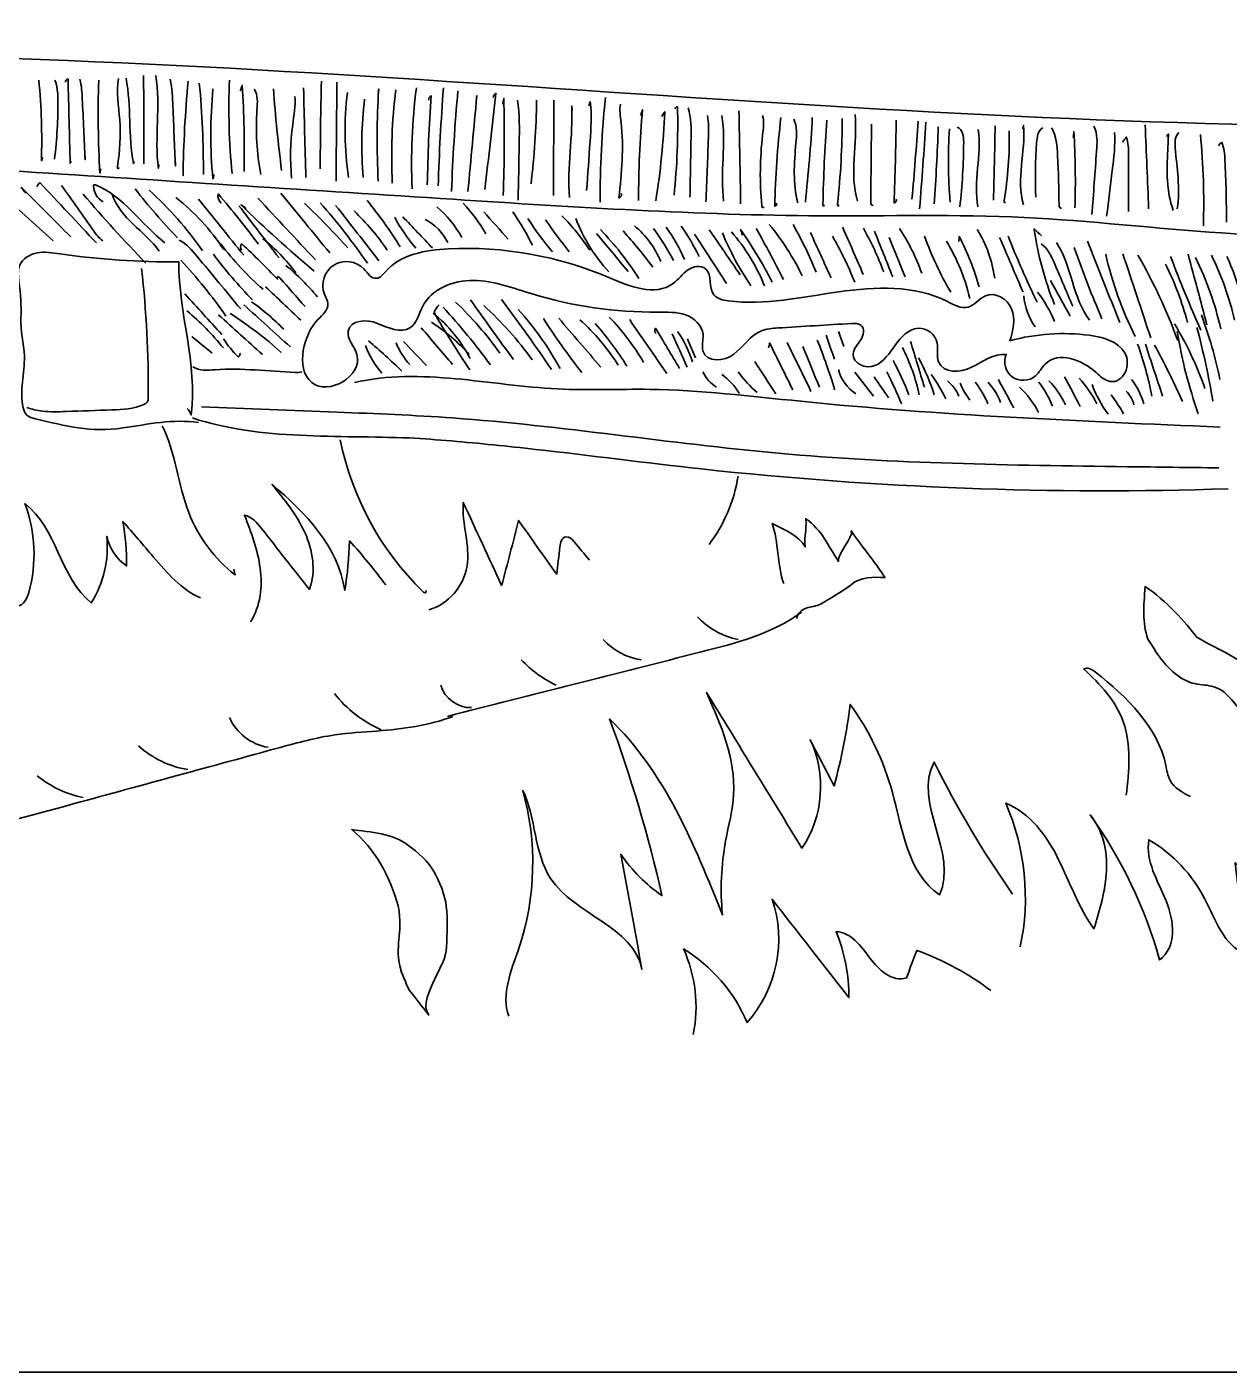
# Model space of a CAD drawing. Extents: x 6 to 143, y -103 to -23.
# Drawn here: x 21.3 to 46.7, y -102.86 to -74.44 of the extents above; entities that cross this region are included whole.
import ezdxf

# ---------------------------------------------------------------- set-up
doc = ezdxf.new("R2010")
doc.units = 0
doc.header["$MEASUREMENT"] = 0
for name, color, linetype, lineweight in [('Delorean', 7, 'Continuous', 0), ('EdgeTop', 7, 'Continuous', 0), ('Flames', 7, 'Continuous', 0)]:
    doc.layers.add(name, color=color, linetype=linetype, lineweight=lineweight)

msp = doc.modelspace()

# ---------------------------------------------------------------- linework, layer by layer
at = {"layer": 'Delorean', "color": 250, "lineweight": 35, "true_color": 0x231f20}
for points, knots in [([(14.744, -72.14), (14.974, -73.084), (15.069, -74.06), (15.025, -75.03), (15.017, -75.202), (15.005, -75.375), (15.027, -75.545), (15.107, -76.17), (15.526, -76.311), (15.959, -76.63), (16.09, -76.727), (16.077, -76.703), (16.173, -76.816), (16.23, -76.883), (16.182, -77.031), (16.26, -77.107), (16.435, -77.281), (16.854, -77.219), (17.081, -77.233), (18.55, -77.328), (20.02, -77.423), (21.49, -77.517), (24.429, -77.707), (27.368, -77.896), (30.307, -78.085), (32.89, -78.251), (35.474, -78.418), (38.062, -78.433), (39.499, -78.441), (40.937, -78.402), (42.372, -78.47), (43.765, -78.536), (45.151, -78.702), (46.542, -78.796), (48.528, -78.931), (50.521, -78.92), (52.511, -78.91), (54.133, -78.901), (55.754, -78.892), (57.376, -78.883)], [0, 0, 0, 0, 1, 1, 1, 2, 2, 2, 3, 3, 3, 4, 4, 4, 5, 5, 5, 6, 6, 6, 7, 7, 7, 8, 8, 8, 9, 9, 9, 10, 10, 10, 11, 11, 11, 12, 12, 12, 13, 13, 13, 13]), ([(15.294, -75.023), (27.513, -74.967), (39.694, -76.702), (51.912, -76.524), (53.812, -76.496), (55.753, -76.427), (57.566, -76.994)], [0, 0, 0, 0, 1, 1, 1, 2, 2, 2, 2]), ([(21.555, -75.571), (21.608, -76.135), (21.626, -76.703), (21.609, -77.269), (21.619, -77.247), (21.629, -77.224), (21.639, -77.202)], [0, 0, 0, 0, 1, 1, 1, 2, 2, 2, 2]), ([(21.892, -75.572), (21.948, -75.694), (21.954, -75.832), (21.955, -75.967), (21.961, -76.391), (21.938, -76.816), (21.886, -77.238)], [0, 0, 0, 0, 1, 1, 1, 2, 2, 2, 2]), ([(22.116, -75.611), (22.114, -75.579), (22.139, -75.548), (22.171, -75.543), (22.186, -76.136), (22.201, -76.73), (22.216, -77.324), (22.222, -77.309), (22.228, -77.294), (22.234, -77.279)], [0, 0, 0, 0, 1, 1, 1, 2, 2, 2, 3, 3, 3, 3]), ([(22.418, -75.55), (22.46, -75.684), (22.466, -75.826), (22.473, -75.966), (22.492, -76.393), (22.511, -76.821), (22.531, -77.249), (22.532, -77.225), (22.534, -77.202), (22.536, -77.179)], [0, 0, 0, 0, 1, 1, 1, 2, 2, 2, 3, 3, 3, 3]), ([(22.82, -75.572), (22.797, -76.225), (22.806, -76.879), (22.845, -77.531), (22.85, -77.501), (22.856, -77.471), (22.861, -77.44)], [0, 0, 0, 0, 1, 1, 1, 2, 2, 2, 2]), ([(23.238, -75.531), (23.185, -75.819), (23.24, -76.115), (23.262, -76.407), (23.287, -76.737), (23.271, -77.069), (23.214, -77.394), (23.212, -77.409), (23.211, -77.427), (23.223, -77.436), (23.235, -77.444), (23.253, -77.42), (23.239, -77.416)], [0, 0, 0, 0, 1, 1, 1, 2, 2, 2, 3, 3, 3, 4, 4, 4, 4]), ([(23.397, -75.528), (23.512, -76.121), (23.439, -76.738), (23.551, -77.331), (23.556, -77.314), (23.56, -77.297), (23.564, -77.28)], [0, 0, 0, 0, 1, 1, 1, 2, 2, 2, 2]), ([(24.024, -75.471), (24.129, -76.116), (23.997, -76.781), (24.079, -77.43), (24.076, -77.404), (24.083, -77.377), (24.1, -77.357)], [0, 0, 0, 0, 1, 1, 1, 2, 2, 2, 2]), ([(24.331, -75.55), (24.37, -75.74), (24.378, -75.935), (24.386, -76.128), (24.404, -76.547), (24.422, -76.965), (24.439, -77.384), (24.441, -77.356), (24.442, -77.327), (24.444, -77.299)], [0, 0, 0, 0, 1, 1, 1, 2, 2, 2, 3, 3, 3, 3]), ([(24.707, -75.59), (24.646, -76.253), (24.611, -76.918), (24.601, -77.584), (24.603, -77.57), (24.604, -77.555), (24.605, -77.54)], [0, 0, 0, 0, 1, 1, 1, 2, 2, 2, 2]), ([(25.233, -75.753), (25.174, -76.383), (25.173, -77.02), (25.23, -77.65), (25.247, -77.625), (25.254, -77.591), (25.247, -77.561)], [0, 0, 0, 0, 1, 1, 1, 2, 2, 2, 2]), ([(25.81, -75.792), (25.825, -75.754), (25.839, -75.715), (25.853, -75.676), (25.889, -76.283), (25.901, -76.892), (25.891, -77.5)], [0, 0, 0, 0, 1, 1, 1, 2, 2, 2, 2]), ([(26.106, -75.756), (26.187, -75.882), (26.173, -76.044), (26.163, -76.193), (26.132, -76.649), (26.159, -77.11), (26.243, -77.559)], [0, 0, 0, 0, 1, 1, 1, 2, 2, 2, 2]), ([(28.723, -75.812), (28.727, -75.793), (28.73, -75.774), (28.734, -75.755), (28.693, -76.403), (28.69, -77.053), (28.725, -77.702)], [0, 0, 0, 0, 1, 1, 1, 2, 2, 2, 2]), ([(31.154, -75.933), (31.157, -75.898), (31.179, -75.865), (31.211, -75.85), (31.133, -76.526), (31.056, -77.203), (30.978, -77.88)], [0, 0, 0, 0, 1, 1, 1, 2, 2, 2, 2]), ([(26.962, -75.912), (26.981, -76.112), (26.943, -76.313), (26.917, -76.512), (26.868, -76.886), (26.86, -77.265), (26.894, -77.641)], [0, 0, 0, 0, 1, 1, 1, 2, 2, 2, 2]), ([(29.788, -75.993), (29.788, -75.954), (29.81, -75.916), (29.842, -75.896), (29.8, -76.523), (29.773, -77.152), (29.761, -77.781)], [0, 0, 0, 0, 1, 1, 1, 2, 2, 2, 2]), ([(30.792, -76.033), (30.798, -75.988), (30.803, -75.943), (30.808, -75.897), (30.745, -76.572), (30.682, -77.246), (30.619, -77.921)], [0, 0, 0, 0, 1, 1, 1, 2, 2, 2, 2]), ([(31.355, -76.074), (31.363, -76.033), (31.371, -75.993), (31.379, -75.953), (31.395, -76.636), (31.391, -77.319), (31.366, -78.002)], [0, 0, 0, 0, 1, 1, 1, 2, 2, 2, 2]), ([(31.665, -75.991), (31.715, -76.293), (31.709, -76.601), (31.704, -76.907), (31.696, -77.305), (31.688, -77.704), (31.68, -78.102)], [0, 0, 0, 0, 1, 1, 1, 2, 2, 2, 2]), ([(32.821, -76.214), (32.819, -76.181), (32.816, -76.148), (32.813, -76.115), (32.846, -76.758), (32.708, -77.403), (32.765, -78.045)], [0, 0, 0, 0, 1, 1, 1, 2, 2, 2, 2]), ([(33.183, -76.114), (33.179, -76.083), (33.187, -76.05), (33.204, -76.024), (33.24, -76.302), (33.22, -76.584), (33.201, -76.865), (33.176, -77.21), (33.152, -77.555), (33.128, -77.901)], [0, 0, 0, 0, 1, 1, 1, 2, 2, 2, 3, 3, 3, 3]), ([(33.842, -76.073), (33.818, -76.202), (33.84, -76.334), (33.856, -76.465), (33.919, -76.992), (33.865, -77.525), (33.811, -78.054), (33.848, -78.042), (33.872, -78.001), (33.866, -77.964)], [0, 0, 0, 0, 1, 1, 1, 2, 2, 2, 3, 3, 3, 3]), ([(34.993, -76.174), (34.997, -76.149), (35.022, -76.131), (35.047, -76.133), (35.063, -76.756), (35.039, -77.38), (34.975, -78.001)], [0, 0, 0, 0, 1, 1, 1, 2, 2, 2, 2]), ([(34.268, -76.315), (34.282, -76.273), (34.297, -76.232), (34.311, -76.19), (34.252, -76.829), (34.224, -77.471), (34.226, -78.113)], [0, 0, 0, 0, 1, 1, 1, 2, 2, 2, 2]), ([(34.71, -76.335), (34.733, -76.302), (34.755, -76.269), (34.778, -76.236), (34.752, -76.867), (34.689, -77.496), (34.588, -78.119)], [0, 0, 0, 0, 1, 1, 1, 2, 2, 2, 2]), ([(35.27, -76.155), (35.342, -76.361), (35.338, -76.584), (35.334, -76.802), (35.326, -77.216), (35.319, -77.629), (35.311, -78.043)], [0, 0, 0, 0, 1, 1, 1, 2, 2, 2, 2]), ([(35.678, -76.313), (35.713, -76.464), (35.707, -76.62), (35.701, -76.775), (35.684, -77.23), (35.667, -77.685), (35.649, -78.141)], [0, 0, 0, 0, 1, 1, 1, 2, 2, 2, 2]), ([(36.842, -76.314), (36.881, -76.447), (36.861, -76.588), (36.845, -76.726), (36.788, -77.221), (36.782, -77.722), (36.827, -78.218), (36.829, -78.233), (36.831, -78.249), (36.843, -78.257), (36.855, -78.266), (36.877, -78.255), (36.871, -78.241)], [0, 0, 0, 0, 1, 1, 1, 2, 2, 2, 3, 3, 3, 4, 4, 4, 4]), ([(37.233, -76.356), (37.157, -76.979), (37.115, -77.605), (37.105, -78.232), (37.132, -78.224), (37.148, -78.192), (37.14, -78.165)], [0, 0, 0, 0, 1, 1, 1, 2, 2, 2, 2]), ([(37.502, -76.395), (37.579, -76.548), (37.565, -76.728), (37.55, -76.899), (37.513, -77.321), (37.481, -77.752), (37.587, -78.162)], [0, 0, 0, 0, 1, 1, 1, 2, 2, 2, 2]), ([(38.203, -76.415), (38.159, -77.008), (38.132, -77.602), (38.12, -78.196), (38.12, -78.209), (38.121, -78.224), (38.133, -78.229), (38.145, -78.234), (38.154, -78.209), (38.141, -78.21)], [0, 0, 0, 0, 1, 1, 1, 2, 2, 2, 3, 3, 3, 3]), ([(38.528, -76.375), (38.527, -76.98), (38.493, -77.586), (38.428, -78.187), (38.426, -78.203), (38.427, -78.224), (38.443, -78.229), (38.458, -78.233), (38.455, -78.197), (38.444, -78.209)], [0, 0, 0, 0, 1, 1, 1, 2, 2, 2, 3, 3, 3, 3]), ([(39.67, -76.416), (39.659, -76.998), (39.644, -77.58), (39.625, -78.161), (39.657, -78.153), (39.679, -78.116), (39.67, -78.084)], [0, 0, 0, 0, 1, 1, 1, 2, 2, 2, 2]), ([(39.147, -76.495), (39.141, -77.047), (39.135, -77.599), (39.129, -78.151), (39.129, -78.185), (39.163, -78.233), (39.183, -78.205)], [0, 0, 0, 0, 1, 1, 1, 2, 2, 2, 2]), ([(40.956, -76.564), (41.073, -76.604), (41.095, -76.759), (41.094, -76.883), (41.091, -77.337), (41.064, -77.792), (41.012, -78.243)], [0, 0, 0, 0, 1, 1, 1, 2, 2, 2, 2]), ([(42.056, -76.636), (42.065, -77.131), (42.029, -77.627), (41.95, -78.116), (41.948, -78.128), (41.946, -78.143), (41.955, -78.152), (41.964, -78.161), (41.985, -78.154), (41.98, -78.142)], [0, 0, 0, 0, 1, 1, 1, 2, 2, 2, 3, 3, 3, 3]), ([(42.34, -76.595), (42.347, -76.571), (42.354, -76.547), (42.361, -76.523), (42.402, -77.083), (42.199, -77.66), (42.356, -78.199)], [0, 0, 0, 0, 1, 1, 1, 2, 2, 2, 2]), ([(42.765, -76.572), (42.662, -76.634), (42.642, -76.771), (42.633, -76.89), (42.607, -77.272), (42.601, -77.655), (42.615, -78.037)], [0, 0, 0, 0, 1, 1, 1, 2, 2, 2, 2]), ([(42.947, -76.576), (43.055, -76.747), (43.07, -76.96), (43.079, -77.162), (43.095, -77.511), (43.105, -77.861), (43.109, -78.21), (43.109, -78.243), (43.129, -78.289), (43.158, -78.275)], [0, 0, 0, 0, 1, 1, 1, 2, 2, 2, 3, 3, 3, 3]), ([(43.408, -76.777), (43.413, -76.736), (43.417, -76.696), (43.422, -76.656), (43.453, -77.191), (43.461, -77.727), (43.445, -78.263)], [0, 0, 0, 0, 1, 1, 1, 2, 2, 2, 2]), ([(43.846, -76.538), (43.926, -76.7), (43.915, -76.891), (43.901, -77.071), (43.869, -77.517), (43.836, -77.963), (43.803, -78.409)], [0, 0, 0, 0, 1, 1, 1, 2, 2, 2, 2]), ([(44.282, -76.676), (44.3, -76.942), (44.267, -77.209), (44.234, -77.475), (44.194, -77.797), (44.154, -78.119), (44.114, -78.442)], [0, 0, 0, 0, 1, 1, 1, 2, 2, 2, 2]), ([(45.377, -76.756), (45.392, -76.739), (45.406, -76.721), (45.42, -76.704), (45.415, -76.819), (45.41, -76.934), (45.405, -77.049), (45.387, -77.478), (45.371, -77.921), (45.523, -78.322)], [0, 0, 0, 0, 1, 1, 1, 2, 2, 2, 3, 3, 3, 3]), ([(45.64, -76.677), (45.553, -76.751), (45.553, -76.882), (45.563, -76.995), (45.599, -77.425), (45.674, -77.858), (45.605, -78.284)], [0, 0, 0, 0, 1, 1, 1, 2, 2, 2, 2]), ([(44.451, -76.876), (44.478, -76.841), (44.504, -76.806), (44.53, -76.772), (44.575, -76.891), (44.576, -77.023), (44.575, -77.151), (44.574, -77.548), (44.574, -77.946), (44.573, -78.344)], [0, 0, 0, 0, 1, 1, 1, 2, 2, 2, 3, 3, 3, 3]), ([(46.484, -76.958), (46.493, -76.926), (46.517, -76.898), (46.548, -76.883), (46.599, -77.001), (46.608, -77.132), (46.614, -77.261), (46.636, -77.695), (46.646, -78.13), (46.644, -78.565)], [0, 0, 0, 0, 1, 1, 1, 2, 2, 2, 3, 3, 3, 3]), ([(21.277, -77.955), (21.247, -77.915), (21.217, -77.875), (21.187, -77.835), (21.535, -78.183), (21.882, -78.53), (22.229, -78.878)], [0, 0, 0, 0, 1, 1, 1, 2, 2, 2, 2]), ([(21.52, -77.821), (21.523, -77.784), (21.545, -77.75), (21.577, -77.732), (21.975, -78.157), (22.372, -78.582), (22.77, -79.007)], [0, 0, 0, 0, 1, 1, 1, 2, 2, 2, 2]), ([(22.033, -77.79), (22.259, -78.109), (22.485, -78.428), (22.711, -78.747), (22.766, -78.825), (22.824, -78.906), (22.904, -78.959)], [0, 0, 0, 0, 1, 1, 1, 2, 2, 2, 2]), ([(22.912, -78.141), (22.792, -78.072), (22.712, -77.938), (22.708, -77.8), (22.699, -77.782), (22.732, -77.775), (22.751, -77.782), (23.348, -78.016), (23.715, -78.608), (24.219, -79.006)], [0, 0, 0, 0, 1, 1, 1, 2, 2, 2, 3, 3, 3, 3]), ([(25.405, -78.166), (25.351, -78.119), (25.326, -78.041), (25.343, -77.972), (25.64, -78.315), (25.924, -78.67), (26.195, -79.034)], [0, 0, 0, 0, 1, 1, 1, 2, 2, 2, 2]), ([(25.938, -78.277), (25.901, -78.253), (25.864, -78.229), (25.827, -78.205), (26.325, -78.69), (26.84, -79.156), (27.372, -79.603)], [0, 0, 0, 0, 1, 1, 1, 2, 2, 2, 2]), ([(24.518, -78.946), (24.674, -79.022), (24.789, -79.159), (24.9, -79.293), (25.206, -79.662), (25.513, -80.032), (25.819, -80.402)], [0, 0, 0, 0, 1, 1, 1, 2, 2, 2, 2]), ([(36.411, -78.839), (36.401, -78.8), (36.391, -78.761), (36.382, -78.723), (36.627, -79.078), (36.849, -79.45), (37.047, -79.834)], [0, 0, 0, 0, 1, 1, 1, 2, 2, 2, 2]), ([(40.991, -78.973), (40.994, -78.939), (40.996, -78.906), (40.999, -78.872), (41.176, -79.211), (41.318, -79.569), (41.421, -79.937)], [0, 0, 0, 0, 1, 1, 1, 2, 2, 2, 2]), ([(42.74, -78.857), (42.688, -78.809), (42.636, -78.761), (42.585, -78.712), (42.661, -79.259), (42.805, -79.796), (43.012, -80.308)], [0, 0, 0, 0, 1, 1, 1, 2, 2, 2, 2]), ([(24.685, -82.503), (24.728, -82.538), (24.76, -82.585), (24.775, -82.638), (24.909, -81.562), (24.508, -80.49), (24.509, -79.405), (23.67, -79.414), (22.829, -79.358), (21.999, -79.237), (21.84, -79.214), (21.677, -79.188), (21.519, -79.217), (21.36, -79.245), (21.204, -79.34), (21.147, -79.49), (21.106, -79.597), (21.12, -79.715), (21.135, -79.828), (21.168, -80.091), (21.189, -80.326), (21.173, -80.586), (21.157, -80.86), (21.244, -81.125), (21.248, -81.4), (21.254, -81.764), (21.14, -82.133), (21.225, -82.487), (21.238, -82.545), (21.259, -82.605), (21.302, -82.646), (21.35, -82.691), (21.416, -82.707), (21.48, -82.722), (22.133, -82.875), (22.648, -83.014), (23.332, -82.914), (23.861, -82.837), (24.398, -82.719), (24.926, -82.802)], [0, 0, 0, 0, 1, 1, 1, 2, 2, 2, 3, 3, 3, 4, 4, 4, 5, 5, 5, 6, 6, 6, 7, 7, 7, 8, 8, 8, 9, 9, 9, 10, 10, 10, 11, 11, 11, 12, 12, 12, 13, 13, 13, 13]), ([(25.834, -79.157), (25.806, -79.119), (25.811, -79.061), (25.844, -79.028), (26.106, -79.27), (26.359, -79.521), (26.603, -79.781)], [0, 0, 0, 0, 1, 1, 1, 2, 2, 2, 2]), ([(27.451, -80.622), (27.546, -80.525), (27.669, -80.424), (27.661, -80.288), (27.657, -80.216), (27.615, -80.153), (27.588, -80.087), (27.501, -79.871), (27.588, -79.6), (27.784, -79.475), (27.98, -79.35), (28.262, -79.386), (28.421, -79.555), (28.501, -79.641), (28.577, -79.767), (28.693, -79.754), (28.771, -79.745), (28.825, -79.674), (28.877, -79.615), (29.195, -79.248), (29.722, -79.155), (30.207, -79.131), (31.363, -79.074), (32.532, -79.283), (33.596, -79.737), (34.037, -79.925), (34.573, -80.147), (34.957, -79.861), (35.068, -79.778), (35.149, -79.662), (35.261, -79.581), (35.373, -79.5), (35.539, -79.465), (35.642, -79.556), (35.788, -79.685), (35.696, -79.949), (35.818, -80.101), (35.887, -80.189), (36.008, -80.215), (36.119, -80.229), (36.895, -80.33), (37.675, -80.151), (38.45, -80.04), (39.224, -79.928), (40.052, -79.891), (40.749, -80.244), (40.888, -80.315), (41.04, -80.403), (41.19, -80.361), (41.33, -80.322), (41.419, -80.182), (41.552, -80.123), (41.762, -80.031), (42.019, -80.186), (42.104, -80.399), (42.19, -80.612), (42.144, -80.856), (42.066, -81.072), (42.614, -80.924), (43.191, -80.885), (43.753, -80.958), (44.038, -80.995), (44.349, -81.081), (44.497, -81.326), (44.646, -81.571), (44.468, -81.984), (44.186, -81.932), (44.071, -81.911), (43.981, -81.824), (43.894, -81.746), (43.594, -81.477), (43.1, -81.282), (42.814, -81.567), (42.738, -81.643), (42.69, -81.744), (42.609, -81.815), (42.477, -81.931), (42.263, -81.941), (42.121, -81.837), (41.979, -81.733), (41.923, -81.526), (41.993, -81.365), (41.731, -81.327), (41.497, -81.515), (41.26, -81.634), (41.023, -81.753), (40.661, -81.764), (40.565, -81.516), (40.516, -81.392), (40.559, -81.251), (40.535, -81.121), (40.5, -80.939), (40.318, -80.797), (40.133, -80.809), (39.926, -80.822), (39.768, -80.994), (39.648, -81.163), (39.528, -81.332), (39.409, -81.521), (39.217, -81.598), (39.025, -81.676), (38.746, -81.558), (38.76, -81.351), (38.768, -81.238), (38.856, -81.149), (38.919, -81.054), (38.981, -80.96), (39.013, -80.816), (38.924, -80.744), (38.871, -80.701), (38.796, -80.703), (38.728, -80.708), (38.207, -80.739), (37.686, -80.771), (37.165, -80.803), (37.049, -80.81), (36.93, -80.818), (36.822, -80.861), (36.582, -80.955), (36.441, -81.199), (36.238, -81.357), (36.035, -81.515), (35.662, -81.533), (35.586, -81.287), (35.552, -81.177), (35.596, -81.059), (35.587, -80.944), (35.572, -80.747), (35.403, -80.591), (35.216, -80.526), (35.03, -80.461), (34.827, -80.468), (34.63, -80.469), (33.734, -80.475), (32.837, -80.345), (31.98, -80.084), (31.572, -79.96), (31.164, -79.805), (30.737, -79.798), (30.31, -79.792), (29.848, -79.972), (29.658, -80.354), (29.582, -80.508), (29.546, -80.697), (29.404, -80.793), (29.201, -80.931), (28.934, -80.796), (28.707, -80.705), (28.48, -80.614), (28.133, -80.63), (28.09, -80.871), (28.059, -81.046), (28.225, -81.191), (28.273, -81.362), (28.402, -81.816), (27.67, -82.244), (27.32, -81.956), (26.947, -81.649), (27.173, -80.906), (27.451, -80.622)], [0, 0, 0, 0, 1, 1, 1, 2, 2, 2, 3, 3, 3, 4, 4, 4, 5, 5, 5, 6, 6, 6, 7, 7, 7, 8, 8, 8, 9, 9, 9, 10, 10, 10, 11, 11, 11, 12, 12, 12, 13, 13, 13, 14, 14, 14, 15, 15, 15, 16, 16, 16, 17, 17, 17, 18, 18, 18, 19, 19, 19, 20, 20, 20, 21, 21, 21, 22, 22, 22, 23, 23, 23, 24, 24, 24, 25, 25, 25, 26, 26, 26, 27, 27, 27, 28, 28, 28, 29, 29, 29, 30, 30, 30, 31, 31, 31, 32, 32, 32, 33, 33, 33, 34, 34, 34, 35, 35, 35, 36, 36, 36, 37, 37, 37, 38, 38, 38, 39, 39, 39, 40, 40, 40, 41, 41, 41, 42, 42, 42, 43, 43, 43, 44, 44, 44, 45, 45, 45, 46, 46, 46, 47, 47, 47, 48, 48, 48, 49, 49, 49, 50, 50, 50, 51, 51, 51, 52, 52, 52, 53, 53, 53, 53]), ([(42.733, -79.025), (42.875, -79.125), (42.949, -79.293), (43.018, -79.453), (43.144, -79.748), (43.27, -80.044), (43.397, -80.34)], [0, 0, 0, 0, 1, 1, 1, 2, 2, 2, 2]), ([(23.725, -79.548), (23.826, -80.449), (23.874, -81.356), (23.866, -82.262), (23.866, -82.299), (23.864, -82.339), (23.843, -82.369), (23.826, -82.392), (23.8, -82.406), (23.774, -82.418), (23.565, -82.514), (23.328, -82.524), (23.098, -82.532), (22.777, -82.544), (22.455, -82.556), (22.134, -82.567), (21.965, -82.573), (21.795, -82.58), (21.628, -82.559), (21.517, -82.545), (21.408, -82.519), (21.303, -82.482)], [0, 0, 0, 0, 1, 1, 1, 2, 2, 2, 3, 3, 3, 4, 4, 4, 5, 5, 5, 6, 6, 6, 7, 7, 7, 7]), ([(26.605, -79.759), (26.588, -79.773), (26.575, -79.73), (26.596, -79.723), (26.617, -79.717), (26.637, -79.735), (26.651, -79.751), (26.828, -79.952), (27.004, -80.152), (27.18, -80.352)], [0, 0, 0, 0, 1, 1, 1, 2, 2, 2, 3, 3, 3, 3]), ([(30.009, -80.313), (29.963, -80.359), (29.926, -80.415), (29.904, -80.477), (30.143, -80.889), (30.396, -81.294), (30.662, -81.69)], [0, 0, 0, 0, 1, 1, 1, 2, 2, 2, 2]), ([(34.594, -80.922), (34.56, -80.897), (34.555, -80.841), (34.584, -80.81), (34.753, -81.092), (34.922, -81.374), (35.091, -81.656)], [0, 0, 0, 0, 1, 1, 1, 2, 2, 2, 2]), ([(25.457, -81.034), (25.546, -81.171), (25.651, -81.299), (25.768, -81.413), (25.795, -81.398), (25.811, -81.364), (25.803, -81.334)], [0, 0, 0, 0, 1, 1, 1, 2, 2, 2, 2]), ([(36.973, -81.223), (36.98, -81.189), (36.987, -81.154), (36.994, -81.12), (37.157, -81.449), (37.32, -81.778), (37.483, -82.107)], [0, 0, 0, 0, 1, 1, 1, 2, 2, 2, 2]), ([(24.811, -81.626), (24.945, -81.713), (25.118, -81.695), (25.278, -81.684), (25.842, -81.643), (26.407, -81.72), (26.973, -81.742), (27.018, -81.744), (27.066, -81.745), (27.108, -81.727)], [0, 0, 0, 0, 1, 1, 1, 2, 2, 2, 3, 3, 3, 3]), ([(28.222, -81.956), (29.623, -81.63), (31.078, -82.02), (32.515, -82.091), (33.164, -82.124), (33.813, -82.09), (34.463, -82.1), (35.53, -82.115), (36.591, -82.244), (37.652, -82.351), (40.596, -82.647), (43.554, -82.771), (46.51, -82.895)], [0, 0, 0, 0, 1, 1, 1, 2, 2, 2, 3, 3, 3, 4, 4, 4, 4]), ([(24.989, -82.468), (25.946, -82.506), (26.903, -82.543), (27.86, -82.581), (28.672, -82.613), (29.485, -82.645), (30.295, -82.703), (32.596, -82.868), (34.876, -83.241), (37.173, -83.448), (39.624, -83.669), (42.088, -83.701), (44.549, -83.733), (45.194, -83.741), (45.839, -83.75), (46.484, -83.758)], [0, 0, 0, 0, 1, 1, 1, 2, 2, 2, 3, 3, 3, 4, 4, 4, 5, 5, 5, 5]), ([(24.163, -82.873), (24.447, -83.445), (24.491, -84.107), (24.721, -84.703), (24.921, -85.219), (25.264, -85.679), (25.701, -86.019), (25.692, -85.978), (25.683, -85.937), (25.674, -85.896)], [0, 0, 0, 0, 1, 1, 1, 2, 2, 2, 3, 3, 3, 3]), ([(24.798, -82.704), (26.252, -83.179), (27.87, -83.065), (29.379, -83.126), (29.676, -83.138), (29.974, -83.166), (30.271, -83.19), (30.865, -83.239), (31.457, -83.3), (32.05, -83.367), (33.218, -83.499), (34.385, -83.652), (35.554, -83.78), (39.246, -84.182), (42.967, -84.322), (46.679, -84.199)], [0, 0, 0, 0, 1, 1, 1, 2, 2, 2, 3, 3, 3, 4, 4, 4, 5, 5, 5, 5]), ([(27.922, -83.165), (28.166, -84.375), (28.782, -85.507), (29.665, -86.369), (29.681, -86.384), (29.702, -86.401), (29.724, -86.396), (29.745, -86.39), (29.746, -86.348), (29.723, -86.352)], [0, 0, 0, 0, 1, 1, 1, 2, 2, 2, 3, 3, 3, 3])]:
    msp.add_open_spline(points, degree=3, knots=knots, dxfattribs=at)
for points in [[(23.768, -75.471), (23.77, -76.094), (23.771, -76.717), (23.772, -77.339)], [(25.581, -75.571), (25.554, -76.227), (25.573, -76.886), (25.636, -77.54)], [(24.945, -75.632), (25.006, -76.273), (25.034, -76.916), (25.031, -77.56)], [(26.51, -75.752), (26.552, -76.329), (26.61, -76.905), (26.684, -77.479)], [(27.149, -75.732), (27.16, -76.362), (27.176, -76.992), (27.197, -77.621)], [(27.524, -75.592), (27.508, -76.208), (27.5, -76.824), (27.501, -77.44)], [(27.853, -75.612), (27.846, -76.308), (27.839, -77.004), (27.833, -77.701)], [(28.074, -75.832), (27.998, -76.425), (28.007, -77.03), (28.1, -77.621)], [(29.094, -75.773), (29.015, -76.426), (28.99, -77.085), (29.022, -77.741)], [(29.53, -75.733), (29.439, -76.438), (29.41, -77.151), (29.441, -77.862)], [(30.102, -75.732), (30.051, -76.421), (30.014, -77.111), (29.99, -77.801)], [(30.408, -75.792), (30.343, -76.5), (30.298, -77.21), (30.273, -77.921)], [(28.436, -75.972), (28.369, -76.519), (28.359, -77.073), (28.407, -77.622)], [(32.071, -75.993), (32.064, -76.584), (32.024, -77.174), (31.953, -77.761)], [(32.435, -75.993), (32.432, -76.663), (32.43, -77.333), (32.427, -78.002)], [(33.526, -75.935), (33.448, -76.668), (33.411, -77.406), (33.415, -78.143)], [(35.983, -76.312), (36.083, -76.91), (35.943, -77.526), (36.022, -78.127)], [(36.346, -76.214), (36.358, -76.87), (36.37, -77.527), (36.382, -78.183)], [(37.896, -76.354), (37.868, -76.952), (37.808, -77.548), (37.749, -78.144)], [(38.804, -76.294), (38.848, -76.906), (38.674, -77.538), (38.851, -78.125)], [(40.13, -76.436), (40.095, -76.985), (40.051, -77.534), (40.001, -78.081)], [(40.294, -76.457), (40.256, -77.066), (40.212, -77.674), (40.162, -78.283)], [(40.555, -76.556), (40.539, -77.099), (40.51, -77.641), (40.467, -78.182)], [(40.795, -76.597), (40.759, -77.112), (40.763, -77.63), (40.808, -78.144)], [(41.403, -76.614), (41.478, -77.154), (41.29, -77.709), (41.395, -78.243)], [(41.758, -76.536), (41.75, -77.058), (41.738, -77.58), (41.722, -78.102)], [(44.928, -76.515), (44.953, -77.105), (44.977, -77.694), (45.002, -78.284)], [(46.095, -76.717), (46.158, -77.357), (46.179, -78.002), (46.158, -78.645)], [(20.672, -77.889), (21.066, -78.246), (21.46, -78.603), (21.854, -78.959)], [(22.489, -77.976), (22.916, -78.476), (23.358, -78.962), (23.815, -79.435)], [(23.1, -77.981), (23.268, -78.478), (23.792, -78.756), (24.098, -79.182)], [(23.591, -77.867), (23.869, -78.227), (24.168, -78.572), (24.485, -78.898)], [(23.886, -77.89), (24.305, -78.275), (24.684, -78.706), (25.012, -79.171)], [(24.449, -78.048), (24.842, -78.357), (25.186, -78.73), (25.461, -79.148)], [(24.929, -78.082), (25.247, -78.477), (25.566, -78.872), (25.884, -79.268)], [(26.181, -78.06), (26.586, -78.494), (26.991, -78.928), (27.396, -79.362)], [(26.665, -77.952), (27.01, -78.374), (27.356, -78.796), (27.701, -79.218)], [(28.489, -78.111), (28.745, -78.42), (28.979, -78.748), (29.189, -79.091)], [(25.781, -78.22), (26.064, -78.588), (26.347, -78.956), (26.63, -79.324)], [(27.169, -78.17), (27.484, -78.471), (27.788, -78.784), (28.08, -79.108)], [(27.501, -78.161), (27.857, -78.567), (28.19, -78.993), (28.498, -79.436)], [(27.825, -78.214), (28.13, -78.603), (28.435, -78.993), (28.74, -79.383)], [(28.214, -78.33), (28.475, -78.582), (28.71, -78.859), (28.916, -79.157)], [(29.96, -78.245), (30.175, -78.425), (30.357, -78.646), (30.491, -78.893)], [(30.518, -78.169), (30.704, -78.364), (30.865, -78.58), (30.999, -78.813)], [(30.955, -78.35), (31.127, -78.543), (31.3, -78.736), (31.472, -78.928)], [(31.571, -78.351), (31.725, -78.577), (31.863, -78.813), (31.984, -79.057)], [(29.072, -78.464), (29.197, -78.696), (29.347, -78.915), (29.519, -79.114)], [(29.244, -78.453), (29.452, -78.673), (29.661, -78.893), (29.869, -79.113)], [(29.716, -78.514), (29.922, -78.62), (30.093, -78.793), (30.196, -79)], [(31.886, -78.49), (32.043, -78.738), (32.218, -78.974), (32.41, -79.196)], [(32.259, -78.518), (32.418, -78.749), (32.585, -78.975), (32.758, -79.195)], [(32.607, -78.437), (32.829, -78.656), (33.027, -78.899), (33.194, -79.162)], [(32.899, -78.492), (33.058, -78.907), (33.296, -79.291), (33.597, -79.617)], [(34.139, -78.646), (34.381, -78.849), (34.574, -79.111), (34.698, -79.401)], [(34.541, -78.702), (34.699, -78.915), (34.839, -79.141), (34.96, -79.377)], [(34.808, -78.675), (34.96, -78.887), (35.09, -79.115), (35.195, -79.353)], [(35.126, -78.651), (35.268, -78.855), (35.394, -79.07), (35.502, -79.294)], [(36.711, -78.702), (36.911, -79.057), (37.103, -79.417), (37.286, -79.781)], [(36.986, -78.615), (37.261, -78.948), (37.495, -79.314), (37.683, -79.703)], [(37.49, -78.62), (37.673, -78.943), (37.835, -79.278), (37.975, -79.623)], [(38.538, -78.674), (38.683, -79.007), (38.827, -79.341), (38.972, -79.674)], [(38.974, -78.695), (39.14, -78.992), (39.284, -79.3), (39.405, -79.618)], [(39.74, -78.7), (39.932, -78.995), (40.089, -79.313), (40.207, -79.646)], [(26.288, -78.917), (26.553, -79.124), (26.788, -79.368), (26.985, -79.641)], [(33.335, -78.809), (33.559, -79.076), (33.783, -79.343), (34.007, -79.61)], [(33.418, -78.725), (33.723, -79.04), (33.996, -79.386), (34.232, -79.756)], [(33.898, -78.754), (34.119, -78.999), (34.328, -79.253), (34.526, -79.516)], [(35.41, -78.819), (35.634, -79.167), (35.858, -79.514), (36.082, -79.862)], [(35.719, -78.729), (35.937, -79.045), (36.154, -79.362), (36.371, -79.679)], [(35.995, -78.791), (36.154, -79.185), (36.357, -79.561), (36.6, -79.91)], [(36.185, -78.772), (36.482, -79.108), (36.72, -79.497), (36.885, -79.914)], [(37.856, -78.786), (38.002, -79.106), (38.147, -79.427), (38.293, -79.747)], [(38.32, -78.862), (38.499, -79.174), (38.656, -79.498), (38.791, -79.832)], [(39.207, -78.755), (39.337, -79.078), (39.466, -79.401), (39.596, -79.724)], [(39.52, -78.892), (39.633, -79.17), (39.747, -79.448), (39.86, -79.726)], [(40.269, -78.866), (40.414, -79.277), (40.6, -79.674), (40.823, -80.049)], [(40.728, -78.97), (40.957, -79.343), (41.125, -79.754), (41.224, -80.18)], [(41.382, -78.723), (41.572, -79.037), (41.698, -79.389), (41.75, -79.753)], [(41.854, -78.89), (42.019, -79.276), (42.184, -79.662), (42.348, -80.048)], [(42.035, -78.866), (42.22, -79.339), (42.425, -79.805), (42.648, -80.261)], [(43.709, -78.968), (43.936, -79.542), (44.164, -80.115), (44.391, -80.688)], [(25.241, -79.241), (25.493, -79.583), (25.77, -79.906), (26.069, -80.208)], [(25.401, -79.028), (25.663, -79.376), (25.962, -79.698), (26.291, -79.985)], [(43.055, -78.998), (43.386, -79.494), (43.388, -80.164), (43.752, -80.636)], [(43.431, -79.106), (43.607, -79.614), (43.802, -80.115), (44.015, -80.608)], [(44.094, -79.242), (44.232, -79.844), (44.441, -80.429), (44.715, -80.982)], [(44.458, -79.237), (44.654, -79.83), (44.851, -80.422), (45.047, -81.014)], [(44.775, -79.264), (45.105, -79.84), (45.387, -80.443), (45.616, -81.066)], [(45.836, -79.242), (45.968, -79.74), (46.1, -80.238), (46.231, -80.737)], [(46.328, -79.265), (46.543, -79.701), (46.708, -80.163), (46.817, -80.637)], [(24.551, -79.369), (24.898, -79.741), (25.218, -80.137), (25.507, -80.555)], [(26.77, -79.48), (27.014, -79.681), (27.24, -79.905), (27.444, -80.147)], [(45.36, -79.454), (45.556, -79.847), (45.711, -80.26), (45.821, -80.685)], [(45.466, -79.294), (45.663, -79.819), (45.876, -80.337), (46.106, -80.849)], [(45.99, -79.313), (46.228, -79.793), (46.408, -80.301), (46.525, -80.824)], [(46.651, -79.291), (46.808, -79.614), (46.918, -79.96), (46.979, -80.315)], [(42.928, -79.799), (43.067, -80.051), (43.206, -80.303), (43.345, -80.555)], [(24.641, -80.084), (24.9, -80.369), (25.158, -80.654), (25.417, -80.939)], [(26.345, -79.932), (26.592, -80.167), (26.839, -80.402), (27.086, -80.637)], [(42.362, -80.125), (42.384, -80.36), (42.469, -80.589), (42.605, -80.782)], [(42.654, -80.043), (42.798, -80.236), (42.919, -80.445), (43.016, -80.665)], [(25.884, -80.313), (26.212, -80.61), (26.54, -80.907), (26.868, -81.204)], [(26.05, -80.251), (26.293, -80.425), (26.521, -80.619), (26.731, -80.831)], [(30.094, -80.362), (30.448, -80.751), (30.782, -81.158), (31.095, -81.58)], [(30.36, -80.256), (30.704, -80.584), (31.017, -80.944), (31.293, -81.332)], [(30.673, -80.209), (30.976, -80.63), (31.278, -81.05), (31.58, -81.471)], [(30.954, -80.331), (31.334, -80.674), (31.678, -81.058), (31.976, -81.475)], [(31.328, -80.201), (31.692, -80.687), (32.046, -81.18), (32.388, -81.682)], [(31.68, -80.41), (32.025, -80.789), (32.323, -81.209), (32.567, -81.659)], [(24.682, -80.442), (24.964, -80.677), (25.223, -80.939), (25.453, -81.225)], [(25.35, -80.525), (25.66, -80.805), (25.969, -81.085), (26.279, -81.364)], [(25.593, -80.494), (25.975, -80.74), (26.337, -81.015), (26.675, -81.318)], [(29.851, -80.683), (30.144, -80.873), (30.412, -81.102), (30.645, -81.363)], [(29.883, -80.49), (30.206, -80.749), (30.474, -81.077), (30.664, -81.445)], [(32.215, -80.601), (32.465, -80.994), (32.735, -81.376), (33.023, -81.742)], [(32.538, -80.598), (32.835, -80.942), (33.132, -81.287), (33.429, -81.632)], [(32.985, -80.631), (33.298, -80.907), (33.571, -81.23), (33.791, -81.585)], [(33.606, -80.573), (33.884, -80.861), (34.128, -81.183), (34.33, -81.529)], [(34.037, -80.627), (34.299, -81.006), (34.561, -81.385), (34.823, -81.764)], [(46.115, -80.524), (46.283, -80.968), (46.415, -81.427), (46.507, -81.893)], [(29.631, -80.797), (29.853, -81.057), (30.075, -81.317), (30.297, -81.577)], [(33.31, -80.708), (33.557, -80.99), (33.782, -81.293), (33.98, -81.611)], [(34.937, -80.929), (35.042, -81.162), (35.147, -81.395), (35.252, -81.628)], [(35.046, -80.874), (35.184, -81.071), (35.292, -81.289), (35.365, -81.518)], [(38.185, -80.953), (38.244, -81.124), (38.304, -81.294), (38.364, -81.465)], [(38.45, -80.874), (38.486, -80.981), (38.522, -81.088), (38.559, -81.195)], [(45.547, -80.713), (45.806, -81.145), (46.022, -81.604), (46.19, -82.079)], [(45.606, -80.878), (45.702, -81.469), (45.851, -82.052), (46.051, -82.617)], [(46.023, -80.796), (46.158, -81.307), (46.27, -81.825), (46.358, -82.347)], [(24.786, -80.982), (24.928, -81.099), (25.07, -81.215), (25.213, -81.332)], [(28.455, -81.17), (28.535, -81.385), (28.653, -81.586), (28.803, -81.759)], [(28.52, -81.076), (28.763, -81.279), (28.997, -81.493), (29.222, -81.716)], [(29.101, -81.115), (29.168, -81.284), (29.267, -81.44), (29.391, -81.573)], [(29.258, -81.09), (29.42, -81.259), (29.581, -81.428), (29.742, -81.597)], [(35.26, -81.035), (35.315, -81.169), (35.371, -81.302), (35.426, -81.435)], [(37.362, -81.109), (37.531, -81.454), (37.699, -81.798), (37.868, -82.142)], [(37.697, -81.196), (37.813, -81.482), (37.93, -81.767), (38.046, -82.053)], [(38.001, -81.059), (38.138, -81.402), (38.261, -81.752), (38.368, -82.107)], [(39.798, -81.217), (39.96, -81.532), (40.081, -81.869), (40.155, -82.216)], [(39.972, -81.09), (40.069, -81.411), (40.167, -81.733), (40.264, -82.055)], [(44.767, -81.143), (44.897, -81.5), (44.998, -81.867), (45.069, -82.24)], [(44.932, -81.142), (45.053, -81.509), (45.175, -81.876), (45.297, -82.243)], [(45.128, -81.163), (45.337, -81.554), (45.534, -81.951), (45.72, -82.354)], [(36.684, -81.514), (36.831, -81.741), (36.977, -81.968), (37.123, -82.194)], [(39.602, -81.489), (39.731, -81.724), (39.843, -81.967), (39.938, -82.218)], [(40.14, -81.434), (40.277, -81.683), (40.389, -81.946), (40.472, -82.217)], [(35.582, -81.731), (35.646, -81.864), (35.749, -81.978), (35.874, -82.055)], [(35.984, -81.783), (36.133, -81.892), (36.259, -82.031), (36.354, -82.189)], [(36.332, -81.731), (36.448, -81.89), (36.581, -82.035), (36.729, -82.164)], [(38.448, -81.678), (38.499, -81.889), (38.634, -82.078), (38.817, -82.194)], [(38.794, -81.733), (38.926, -81.904), (39.058, -82.075), (39.19, -82.246)], [(39.47, -81.729), (39.583, -81.95), (39.686, -82.175), (39.78, -82.404)], [(40.405, -81.783), (40.523, -81.946), (40.627, -82.118), (40.714, -82.299)], [(39.202, -81.835), (39.303, -81.982), (39.404, -82.129), (39.505, -82.276)], [(40.749, -81.92), (40.856, -82.003), (40.941, -82.115), (40.991, -82.241)], [(41.02, -81.972), (41.072, -82.099), (41.141, -82.219), (41.225, -82.327)], [(41.339, -81.947), (41.446, -82.087), (41.536, -82.24), (41.607, -82.402)], [(41.608, -81.946), (41.722, -82.071), (41.813, -82.217), (41.874, -82.375)], [(41.826, -81.891), (41.935, -82.091), (42.044, -82.291), (42.153, -82.491)], [(42.275, -82.055), (42.438, -82.209), (42.574, -82.391), (42.678, -82.589)], [(42.679, -81.946), (42.8, -82.101), (42.899, -82.273), (42.973, -82.456)], [(42.895, -81.918), (43.037, -82.068), (43.155, -82.241), (43.242, -82.428)], [(43.223, -81.835), (43.334, -82.043), (43.445, -82.251), (43.557, -82.458)], [(43.537, -81.865), (43.683, -82.028), (43.807, -82.209), (43.907, -82.404)], [(43.806, -81.999), (43.888, -82.221), (44.003, -82.432), (44.145, -82.621)], [(44.636, -81.891), (44.757, -82.042), (44.847, -82.217), (44.9, -82.402)], [(44.207, -82.213), (44.305, -82.341), (44.393, -82.476), (44.472, -82.617)], [(44.525, -82.135), (44.608, -82.214), (44.666, -82.317), (44.69, -82.428)], [(35.714, -85.375), (36.033, -84.954), (36.246, -84.452), (36.327, -83.93)]]:
    msp.add_open_spline(points, degree=3, dxfattribs=at)
at = {"layer": 'EdgeTop', "color": 250, "lineweight": 35, "true_color": 0x231f20}
msp.add_lwpolyline([(142.857, -91.429), (142.857, -34.286), (131.429, -22.857), (17.143, -22.857), (5.714, -34.286), (5.714, -91.429), (17.143, -102.857), (131.429, -102.857)], close=True, dxfattribs=at)
at = {"layer": 'Flames', "color": 250, "lineweight": 35, "true_color": 0x231f20}
for points, knots in [([(26.029, -87.007), (26.238, -86.677), (26.282, -86.264), (26.23, -85.876), (26.178, -85.489), (26.038, -85.12), (25.898, -84.755), (26.053, -84.787), (26.165, -84.92), (26.263, -85.045), (26.6, -85.472), (26.936, -85.899), (27.272, -86.326), (27.414, -85.939), (27.345, -85.5), (27.175, -85.125), (27.005, -84.75), (26.741, -84.427), (26.481, -84.108), (27.19, -84.703), (27.882, -85.43), (28.019, -86.346), (28.075, -86), (28.108, -85.651), (28.119, -85.3), (28.389, -85.598), (28.644, -85.908), (28.883, -86.231)], [0, 0, 0, 0, 1, 1, 1, 2, 2, 2, 3, 3, 3, 4, 4, 4, 5, 5, 5, 6, 6, 6, 7, 7, 7, 8, 8, 8, 9, 9, 9, 9]), ([(19.849, -87.434), (20.09, -86.969), (20.225, -86.686), (20.145, -86.219), (19.921, -85.745), (19.712, -85.26), (19.356, -84.876), (20.223, -85.061), (20.945, -85.802), (21.109, -86.674), (21.239, -86.659), (21.307, -86.514), (21.342, -86.389), (21.514, -85.776), (21.485, -85.108), (21.259, -84.512), (21.937, -85.024), (21.999, -86.078), (22.661, -86.611), (22.926, -86.197), (23.043, -85.69), (22.988, -85.202), (23.044, -85.453), (23.197, -85.682), (23.409, -85.83), (23.41, -85.515), (23.384, -85.199), (23.332, -84.888), (23.545, -85.138), (23.759, -85.387), (23.972, -85.637), (24.261, -85.975), (24.564, -86.323), (24.969, -86.506)], [0, 0, 0, 0, 1, 1, 1, 2, 2, 2, 3, 3, 3, 4, 4, 4, 5, 5, 5, 6, 6, 6, 7, 7, 7, 8, 8, 8, 9, 9, 9, 10, 10, 10, 11, 11, 11, 11]), ([(29.796, -86.757), (30.206, -86.632), (30.531, -86.261), (30.601, -85.837), (30.674, -85.39), (30.484, -84.938), (30.52, -84.487), (30.791, -85.072), (31.061, -85.657), (31.332, -86.242), (31.455, -85.785), (31.574, -85.327), (31.689, -84.868), (31.957, -85.247), (32.226, -85.627), (32.495, -86.006), (32.517, -85.813), (32.54, -85.62), (32.562, -85.427), (32.573, -85.338), (32.602, -85.228), (32.691, -85.214), (32.762, -85.203), (32.821, -85.264), (32.866, -85.319), (32.973, -85.449), (33.079, -85.579), (33.186, -85.709)], [0, 0, 0, 0, 1, 1, 1, 2, 2, 2, 3, 3, 3, 4, 4, 4, 5, 5, 5, 6, 6, 6, 7, 7, 7, 8, 8, 8, 9, 9, 9, 9]), ([(37.291, -86.201), (37.158, -85.813), (37.18, -85.32), (37.048, -84.931), (37.296, -85.064), (37.609, -85.183), (37.746, -85.429), (37.721, -85.12), (37.781, -85.14), (37.757, -84.832), (38.109, -85.083), (38.213, -85.373), (38.448, -85.735), (38.398, -85.612), (38.77, -85.213), (38.72, -85.09), (38.833, -85.278), (39.261, -85.79), (39.429, -86.076), (39.217, -86.055), (38.886, -86.067), (38.73, -86.212), (38.631, -86.303), (38.19, -86.572), (38.071, -86.634), (37.977, -86.682), (37.869, -86.688), (37.769, -86.722), (37.67, -86.755), (37.57, -86.832), (37.568, -86.937)], [0, 0, 0, 0, 1, 1, 1, 2, 2, 2, 3, 3, 3, 4, 4, 4, 5, 5, 5, 6, 6, 6, 7, 7, 7, 8, 8, 8, 9, 9, 9, 10, 10, 10, 10]), ([(47.22, -89.88), (47.14, -89.217), (47.075, -88.951), (46.598, -88.494), (46.289, -88.265), (46.08, -88.414), (45.744, -88.228), (45.407, -88.041), (45.206, -87.73), (44.985, -87.374), (44.861, -87.01), (44.9, -86.696), (44.925, -86.264), (45.357, -86.545), (45.807, -87.045), (46.01, -87.329), (46.201, -87.469), (47.177, -87.868), (47.557, -88.323), (47.761, -88.567), (47.904, -89.006), (47.914, -89.324), (47.927, -89.707), (47.469, -90.18), (47.617, -90.533), (47.527, -90.357), (47.246, -90.131), (47.215, -89.84)], [0, 0, 0, 0, 1, 1, 1, 2, 2, 2, 3, 3, 3, 4, 4, 4, 5, 5, 5, 6, 6, 6, 7, 7, 7, 8, 8, 8, 9, 9, 9, 9]), ([(30.188, -89.006), (31.973, -88.553), (33.759, -88.1), (35.545, -87.646), (36.287, -87.458), (37.049, -87.26), (37.668, -86.809)], [0, 0, 0, 0, 1, 1, 1, 2, 2, 2, 2]), ([(44.527, -90.674), (44.586, -90.154), (44.643, -89.612), (44.465, -89.119), (44.307, -88.678), (43.976, -88.322), (43.629, -88.008), (43.707, -87.957), (43.808, -88.016), (43.88, -88.074), (44.538, -88.596), (45.192, -89.221), (45.364, -90.043), (45.386, -90.147), (45.401, -90.255), (45.45, -90.35), (45.537, -90.519), (45.717, -90.615), (45.887, -90.701)], [0, 0, 0, 0, 1, 1, 1, 2, 2, 2, 3, 3, 3, 4, 4, 4, 5, 5, 5, 6, 6, 6, 6]), ([(31.483, -95.342), (31.315, -94.877), (31.537, -94.375), (31.695, -93.907), (32.056, -92.837), (32.086, -91.657), (31.778, -90.57), (32.066, -91.156), (32.008, -91.882), (32.367, -92.428), (32.877, -93.203), (34.112, -93.441), (34.297, -94.35), (34.148, -93.539), (33.998, -92.729), (33.849, -91.919), (34.084, -92.259), (34.38, -92.556), (34.719, -92.793), (34.434, -91.526), (34.064, -90.279), (33.611, -89.062), (34.775, -90.167), (35.402, -91.709), (35.996, -93.2), (35.947, -92.679), (35.97, -92.152), (36.065, -91.637), (36.125, -91.31), (36.213, -90.986), (36.232, -90.654), (36.276, -89.905), (35.966, -89.187), (35.663, -88.501), (36.333, -89.596), (37.004, -90.692), (37.675, -91.788), (38.131, -91.128), (38.201, -90.22), (37.85, -89.499), (38.018, -89.824), (38.186, -90.149), (38.354, -90.475), (38.511, -89.911), (38.626, -89.336), (38.697, -88.755), (39.102, -89.315), (39.406, -89.948), (39.588, -90.615), (39.802, -91.399), (39.909, -92.323), (40.586, -92.773), (40.986, -91.901), (40.008, -90.813), (40.471, -89.973), (40.952, -90.942), (41.506, -91.875), (42.126, -92.762)], [0, 0, 0, 0, 1, 1, 1, 2, 2, 2, 3, 3, 3, 4, 4, 4, 5, 5, 5, 6, 6, 6, 7, 7, 7, 8, 8, 8, 9, 9, 9, 10, 10, 10, 11, 11, 11, 12, 12, 12, 13, 13, 13, 14, 14, 14, 15, 15, 15, 16, 16, 16, 17, 17, 17, 18, 18, 18, 19, 19, 19, 19]), ([(14.76, -93.272), (14.916, -92.783), (15.497, -92.599), (15.997, -92.482), (16.688, -92.32), (17.378, -92.152), (18.066, -91.978), (19.482, -91.619), (20.892, -91.235), (22.301, -90.85), (23.751, -90.455), (25.201, -90.059), (26.65, -89.664), (27.033, -89.56), (27.418, -89.455), (27.811, -89.398), (28.104, -89.355), (28.4, -89.339), (28.695, -89.316), (29.241, -89.273), (29.791, -89.205), (30.302, -89.006)], [0, 0, 0, 0, 1, 1, 1, 2, 2, 2, 3, 3, 3, 4, 4, 4, 5, 5, 5, 6, 6, 6, 7, 7, 7, 7]), ([(42.288, -93.878), (42.505, -92.867), (42.397, -91.788), (41.982, -90.841), (42.497, -91.043), (42.845, -91.526), (43.093, -92.02), (43.34, -92.514), (43.521, -93.047), (43.846, -93.493), (43.969, -93.092), (44.092, -92.686), (44.111, -92.267), (44.131, -91.849), (44.036, -91.41), (43.765, -91.089), (44.432, -92.012), (44.93, -93.055), (45.231, -94.152), (45.598, -93.887), (45.544, -93.32), (45.369, -92.902), (45.194, -92.483), (44.93, -92.059), (45.006, -91.612), (45.51, -91.908), (45.927, -92.35), (46.192, -92.87), (46.415, -93.307), (46.587, -93.85), (47.049, -94.015), (46.977, -93.376), (46.905, -92.737), (46.832, -92.098), (47.137, -92.38), (47.233, -92.814), (47.351, -93.213), (47.469, -93.611), (47.659, -94.038), (48.043, -94.197)], [0, 0, 0, 0, 1, 1, 1, 2, 2, 2, 3, 3, 3, 4, 4, 4, 5, 5, 5, 6, 6, 6, 7, 7, 7, 8, 8, 8, 9, 9, 9, 10, 10, 10, 11, 11, 11, 12, 12, 12, 13, 13, 13, 13]), ([(29.213, -94.41), (29.045, -93.805), (29.266, -93.642), (29.145, -93.011), (28.976, -92.394), (28.659, -91.803), (28.164, -91.399), (28.556, -91.453), (29.05, -91.477), (29.346, -91.723), (29.567, -91.884), (29.796, -92.083), (29.896, -92.281), (30.014, -92.484), (30.14, -92.783), (30.163, -93.022), (30.195, -93.28), (30.177, -93.636), (30.17, -93.873), (30.162, -94.132), (30.022, -94.31), (29.922, -94.549), (29.821, -94.788), (29.634, -95.113), (29.795, -95.317), (29.611, -95.081), (29.57, -95.033), (29.386, -94.797), (29.394, -94.844), (29.205, -94.388), (29.205, -94.388)], [0, 0, 0, 0, 1, 1, 1, 2, 2, 2, 3, 3, 3, 4, 4, 4, 5, 5, 5, 6, 6, 6, 7, 7, 7, 8, 8, 8, 9, 9, 9, 10, 10, 10, 10]), ([(35.381, -95.723), (35.503, -95.12), (35.43, -94.479), (35.175, -93.919), (35.77, -94.28), (36.247, -94.832), (36.518, -95.473), (37.142, -94.785), (37.353, -93.747), (37.046, -92.87), (37.587, -93.562), (38.128, -94.254), (38.669, -94.947), (38.671, -94.471), (38.579, -93.996), (38.399, -93.556), (38.712, -93.565), (38.926, -93.86), (39.113, -94.112), (39.299, -94.363), (39.585, -94.624), (39.884, -94.531), (39.957, -94.338), (40.03, -94.145), (40.103, -93.951), (40.663, -94.152), (41.192, -94.438), (41.665, -94.797)], [0, 0, 0, 0, 1, 1, 1, 2, 2, 2, 3, 3, 3, 4, 4, 4, 5, 5, 5, 6, 6, 6, 7, 7, 7, 8, 8, 8, 9, 9, 9, 9])]:
    msp.add_open_spline(points, degree=3, knots=knots, dxfattribs=at)
for points in [[(35.467, -86.901), (35.693, -87.147), (35.999, -87.317), (36.327, -87.381)], [(33.478, -87.381), (33.683, -87.614), (33.974, -87.77), (34.282, -87.811)], [(31.745, -87.811), (31.956, -88.035), (32.209, -88.218), (32.487, -88.349)], [(30.044, -88.349), (30.123, -88.627), (30.406, -88.832), (30.694, -88.822)], [(27.798, -88.526), (28.059, -88.856), (28.402, -89.12), (28.786, -89.289)], [(25.58, -89.029), (25.724, -89.357), (26.043, -89.603), (26.397, -89.66)], [(23.663, -89.632), (23.952, -89.892), (24.317, -90.067), (24.7, -90.131)], [(21.52, -90.26), (21.799, -90.492), (22.137, -90.652), (22.493, -90.722)]]:
    msp.add_open_spline(points, degree=3, dxfattribs=at)

doc.saveas('drawing.dxf')
